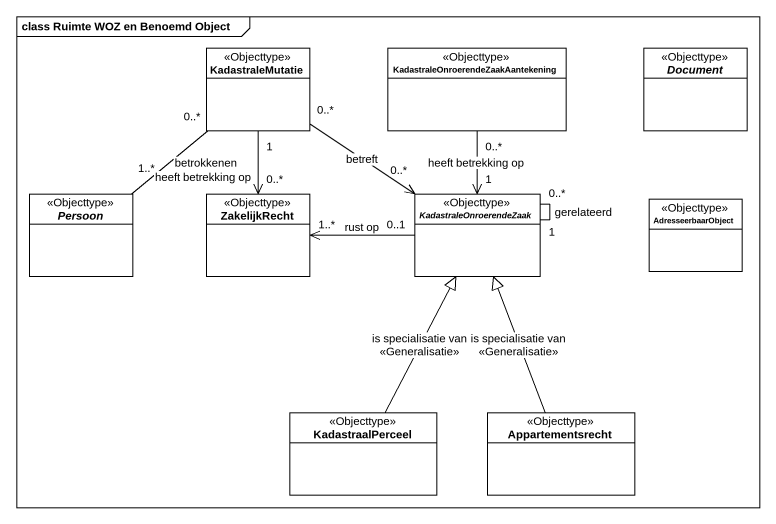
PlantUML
@startuml
mainframe class Ruimte WOZ en Benoemd Object
hide circle
hide empty members
class KadastraleMutatie <<Objecttype>>
class "KadastraleOnroerendeZaakAantekening" as KadastraleOnroerendeZaakAant <<Objecttype>>
abstract class Document <<Objecttype>>
abstract class Persoon <<Objecttype>>
class ZakelijkRecht <<Objecttype>>
abstract class KadastraleOnroerendeZaak <<Objecttype>>
class AdresseerbaarObject <<Objecttype>>
class KadastraalPerceel <<Objecttype>>
class Appartementsrecht <<Objecttype>>
KadastraleMutatie "1" --> "0..*" ZakelijkRecht : heeft betrekking op
KadastraleMutatie "0..*" --> "0..*" KadastraleOnroerendeZaak : betreft
KadastraleOnroerendeZaakAant "0..*" --> "1" KadastraleOnroerendeZaak : heeft betrekking op
Persoon "1..*" -up- "0..*" KadastraleMutatie : betrokkenen
ZakelijkRecht "1..*" <-right- "0..1" KadastraleOnroerendeZaak : rust op
KadastraleOnroerendeZaak "1" -- "0..*" KadastraleOnroerendeZaak : gerelateerd
KadastraalPerceel -up-|> KadastraleOnroerendeZaak : is specialisatie van\n<<Generalisatie>>
Appartementsrecht -up-|> KadastraleOnroerendeZaak : is specialisatie van\n<<Generalisatie>>
@enduml
